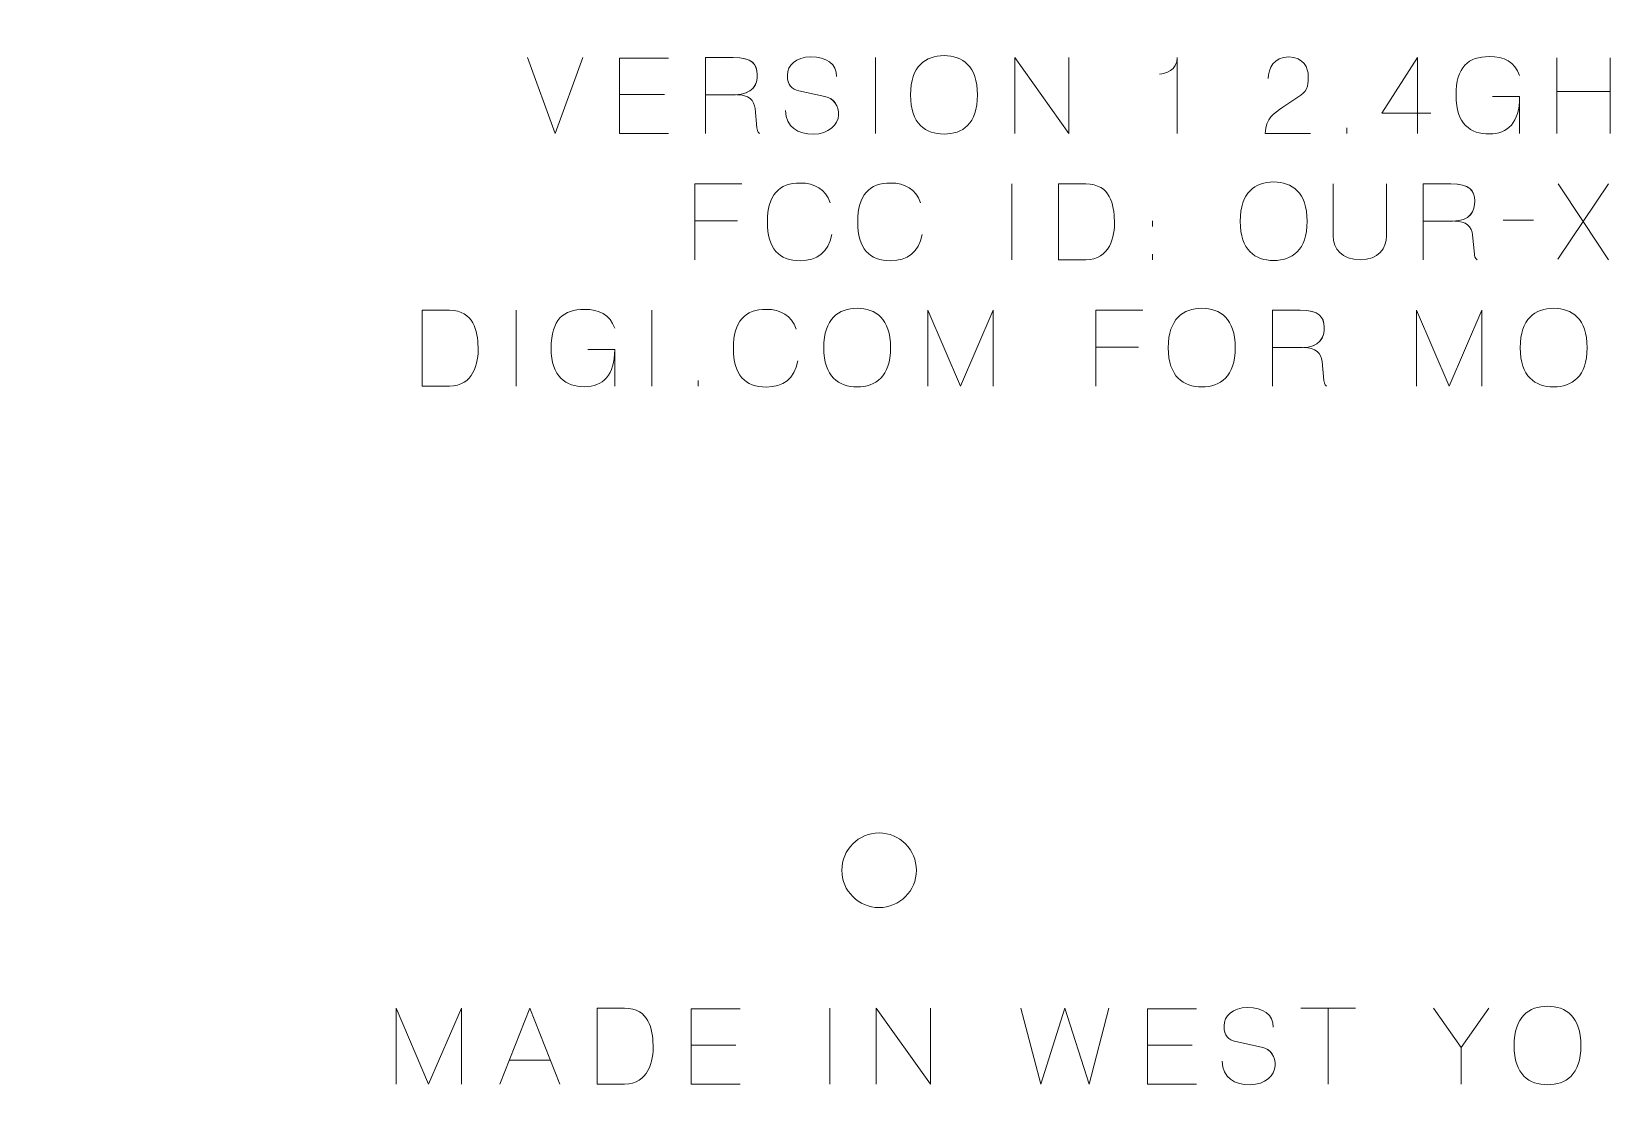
# Model space of a CAD drawing. Header units: inches. Extents: x 15 to 785, y -665 to -15.
# Drawn here: x 59.7 to 123.4, y -149.6 to -106.2 of the extents above; entities that cross this region are included whole.
import ezdxf

# ---------------------------------------------------------------- set-up
doc = ezdxf.new("R2010")
doc.units = ezdxf.units.IN
doc.header["$MEASUREMENT"] = 0
doc.layers.add('Layer 1', color=7, linetype='Continuous')

# ---------------------------------------------------------------- blocks, each defined once
blk = doc.blocks.new('block 2')
at = {"layer": 'Layer 1', "color": 179, "lineweight": 9, "true_color": 0x231f20}
blk.add_open_spline([(785, -570), (785, -578.284), (778.285, -585), (770.001, -585), (770.001, -585), (30.001, -585), (30.001, -585), (21.716, -585), (15.001, -578.284), (15.001, -570), (15.001, -570), (15.001, -30), (15.001, -30), (15.001, -21.716), (21.716, -15), (30.001, -15), (30.001, -15), (770.001, -15), (770.001, -15), (778.285, -15), (785, -21.716), (785, -30), (785, -30), (785, -570), (785, -570)], degree=3, knots=[0, 0, 0, 0, 1, 1, 1, 2, 2, 2, 3, 3, 3, 4, 4, 4, 5, 5, 5, 6, 6, 6, 7, 7, 7, 8, 8, 8, 8], dxfattribs=at)

msp = doc.modelspace()

# ---------------------------------------------------------------- linework, layer by layer
at = {"layer": 'Layer 1', "color": 30, "lineweight": 9, "true_color": 0xf89725}
for points in [[(121.065, -110.301), (121.065, -108.613), (123.219, -108.613), (123.219, -110.301), (123.219, -107.255), (123.219, -108.613), (121.065, -108.613), (121.065, -107.255), (121.065, -110.301)], [(111.868, -148.52), (111.868, -145.47), (110.772, -145.47), (112.972, -145.47), (111.868, -145.47), (111.868, -148.52)]]:
    msp.add_lwpolyline(points, dxfattribs=at)
at = {"layer": 'Layer 1', "color": 179, "lineweight": 9, "true_color": 0x231f20}
for points, knots in [([(186.312, -187.797), (186.312, -187.797), (186.312, -44.798), (186.312, -44.798), (186.312, -42.037), (184.073, -39.798), (181.312, -39.798), (181.312, -39.798), (38.312, -39.798), (38.312, -39.798), (35.551, -39.798), (33.313, -42.037), (33.313, -44.798), (33.313, -44.798), (33.313, -187.797), (33.313, -187.797), (33.313, -190.558), (35.551, -192.798), (38.312, -192.798), (38.312, -192.798), (181.312, -192.798), (181.312, -192.798), (184.073, -192.798), (186.312, -190.558), (186.312, -187.797)], [0, 0, 0, 0, 1, 1, 1, 2, 2, 2, 3, 3, 3, 4, 4, 4, 5, 5, 5, 6, 6, 6, 7, 7, 7, 8, 8, 8, 8]), ([(95.312, -139.921), (95.312, -139.093), (94.641, -138.421), (93.812, -138.421), (92.984, -138.421), (92.312, -139.093), (92.312, -139.921), (92.312, -140.749), (92.984, -141.421), (93.812, -141.421), (94.641, -141.421), (95.312, -140.749), (95.312, -139.921)], [0, 0, 0, 0, 1, 1, 1, 2, 2, 2, 3, 3, 3, 4, 4, 4, 4])]:
    msp.add_open_spline(points, degree=3, knots=knots, dxfattribs=at)
at = {"layer": 'Layer 1', "color": 30, "lineweight": 9, "true_color": 0xf89725}
for points, knots in [([(80.784, -110.301), (80.784, -110.301), (79.676, -107.25), (79.676, -107.25), (79.676, -107.25), (80.784, -110.301), (80.784, -110.301), (80.784, -110.301), (81.893, -107.25), (81.893, -107.25), (81.893, -107.25), (80.784, -110.301), (80.784, -110.301)], [0, 0, 0, 0, 1, 1, 1, 2, 2, 2, 3, 3, 3, 4, 4, 4, 4]), ([(85.344, -110.301), (85.344, -110.301), (83.372, -110.301), (83.372, -110.301), (83.372, -110.301), (83.372, -107.268), (83.372, -107.268), (83.372, -107.268), (85.344, -107.268), (85.344, -107.268), (85.344, -107.268), (83.372, -107.268), (83.372, -107.268), (83.372, -107.268), (83.372, -110.301), (83.372, -110.301), (83.372, -110.301), (85.344, -110.301), (85.344, -110.301)], [0, 0, 0, 0, 1, 1, 1, 2, 2, 2, 3, 3, 3, 4, 4, 4, 5, 5, 5, 6, 6, 6, 6]), ([(86.835, -110.301), (86.835, -110.301), (86.835, -107.25), (86.835, -107.25), (86.835, -107.25), (87.947, -107.25), (87.947, -107.25), (88.726, -107.25), (88.891, -107.517), (88.912, -107.928), (88.929, -108.338), (88.721, -108.744), (88.032, -108.744), (88.032, -108.744), (86.835, -108.744), (86.835, -108.744), (86.835, -108.744), (88.032, -108.744), (88.032, -108.744), (88.709, -108.744), (88.929, -108.338), (88.912, -107.928), (88.891, -107.517), (88.709, -107.25), (87.947, -107.25), (87.947, -107.25), (86.835, -107.25), (86.835, -107.25), (86.835, -107.25), (86.835, -110.301), (86.835, -110.301)], [0, 0, 0, 0, 1, 1, 1, 2, 2, 2, 3, 3, 3, 4, 4, 4, 5, 5, 5, 6, 6, 6, 7, 7, 7, 8, 8, 8, 9, 9, 9, 10, 10, 10, 10]), ([(90.048, -109.379), (90.048, -110.056), (90.564, -110.327), (91.169, -110.327), (91.783, -110.327), (92.168, -109.942), (92.18, -109.565), (92.193, -109.193), (92.002, -108.897), (91.626, -108.816), (91.626, -108.816), (90.589, -108.592), (90.589, -108.592), (90.298, -108.529), (90.124, -108.359), (90.124, -107.962), (90.124, -107.564), (90.458, -107.221), (91.067, -107.221), (91.676, -107.221), (92.121, -107.509), (92.104, -108.013), (92.121, -107.509), (91.676, -107.221), (91.067, -107.221), (90.458, -107.221), (90.124, -107.564), (90.124, -107.962), (90.124, -108.359), (90.289, -108.524), (90.589, -108.592), (90.589, -108.592), (91.626, -108.816), (91.626, -108.816), (92.011, -108.897), (92.193, -109.193), (92.18, -109.565), (92.168, -109.942), (91.783, -110.327), (91.169, -110.327), (90.564, -110.327), (90.048, -110.056), (90.048, -109.379)], [0, 0, 0, 0, 1, 1, 1, 2, 2, 2, 3, 3, 3, 4, 4, 4, 5, 5, 5, 6, 6, 6, 7, 7, 7, 8, 8, 8, 9, 9, 9, 10, 10, 10, 11, 11, 11, 12, 12, 12, 13, 13, 13, 14, 14, 14, 14]), ([(93.667, -110.301), (93.667, -110.301), (93.667, -107.25), (93.667, -107.25), (93.667, -107.25), (93.667, -110.301), (93.667, -110.301)], [0, 0, 0, 0, 1, 1, 1, 2, 2, 2, 2]), ([(95.077, -108.753), (95.077, -107.585), (95.682, -107.171), (96.422, -107.171), (97.163, -107.171), (97.768, -107.585), (97.768, -108.753), (97.768, -109.92), (97.163, -110.327), (96.422, -110.327), (95.682, -110.327), (95.077, -109.92), (95.077, -108.753)], [0, 0, 0, 0, 1, 1, 1, 2, 2, 2, 3, 3, 3, 4, 4, 4, 4]), ([(95.077, -108.753), (95.077, -107.585), (95.682, -107.171), (96.422, -107.171), (97.163, -107.171), (97.768, -107.585), (97.768, -108.753), (97.768, -109.92), (97.163, -110.327), (96.422, -110.327), (95.682, -110.327), (95.077, -109.92), (95.077, -108.753)], [0, 0, 0, 0, 1, 1, 1, 2, 2, 2, 3, 3, 3, 4, 4, 4, 4]), ([(99.271, -110.301), (99.271, -110.301), (99.271, -107.25), (99.271, -107.25), (99.271, -107.25), (101.447, -110.301), (101.447, -110.301), (101.447, -110.301), (101.447, -107.25), (101.447, -107.25), (101.447, -107.25), (101.447, -110.301), (101.447, -110.301), (101.447, -110.301), (99.271, -107.25), (99.271, -107.25), (99.271, -107.25), (99.271, -110.301), (99.271, -110.301)], [0, 0, 0, 0, 1, 1, 1, 2, 2, 2, 3, 3, 3, 4, 4, 4, 5, 5, 5, 6, 6, 6, 6]), ([(105.804, -110.301), (105.804, -110.301), (105.804, -107.25), (105.804, -107.25), (105.804, -107.771), (105.3, -107.894), (105.085, -107.911), (105.3, -107.894), (105.804, -107.771), (105.804, -107.25), (105.804, -107.25), (105.804, -110.301), (105.804, -110.301)], [0, 0, 0, 0, 1, 1, 1, 2, 2, 2, 3, 3, 3, 4, 4, 4, 4]), ([(111.158, -110.301), (111.158, -110.301), (109.344, -110.301), (109.344, -110.301), (109.36, -109.683), (109.69, -109.485), (110.05, -109.248), (110.05, -109.248), (110.773, -108.766), (110.773, -108.766), (111.074, -108.558), (111.07, -108.262), (111.07, -107.979), (111.07, -107.691), (110.892, -107.226), (110.291, -107.226), (109.686, -107.226), (109.462, -107.674), (109.462, -108.097), (109.462, -107.674), (109.686, -107.226), (110.291, -107.226), (110.892, -107.226), (111.07, -107.691), (111.07, -107.979), (111.07, -108.262), (111.074, -108.558), (110.773, -108.766), (110.773, -108.766), (110.05, -109.248), (110.05, -109.248), (109.69, -109.485), (109.36, -109.683), (109.344, -110.301), (109.344, -110.301), (111.158, -110.301), (111.158, -110.301)], [0, 0, 0, 0, 1, 1, 1, 2, 2, 2, 3, 3, 3, 4, 4, 4, 5, 5, 5, 6, 6, 6, 7, 7, 7, 8, 8, 8, 9, 9, 9, 10, 10, 10, 11, 11, 11, 12, 12, 12, 12]), ([(115.464, -110.301), (115.464, -110.301), (115.464, -107.25), (115.464, -107.25), (115.464, -107.25), (114.025, -109.489), (114.025, -109.489), (114.025, -109.489), (116.006, -109.489), (116.006, -109.489), (116.006, -109.489), (114.025, -109.489), (114.025, -109.489), (114.025, -109.489), (115.464, -107.25), (115.464, -107.25), (115.464, -107.25), (115.464, -110.301), (115.464, -110.301)], [0, 0, 0, 0, 1, 1, 1, 2, 2, 2, 3, 3, 3, 4, 4, 4, 5, 5, 5, 6, 6, 6, 6]), ([(118.482, -108.821), (118.482, -108.821), (119.57, -108.821), (119.57, -108.821), (119.57, -109.861), (119.1, -110.322), (118.351, -110.322), (117.602, -110.322), (117.014, -109.929), (117.014, -108.774), (117.014, -107.614), (117.513, -107.213), (118.351, -107.213), (118.948, -107.213), (119.375, -107.42), (119.57, -107.966), (119.375, -107.42), (118.948, -107.213), (118.351, -107.213), (117.513, -107.213), (117.014, -107.614), (117.014, -108.774), (117.014, -109.929), (117.602, -110.322), (118.351, -110.322), (119.1, -110.322), (119.57, -109.861), (119.57, -108.821), (119.57, -108.821), (118.482, -108.821), (118.482, -108.821)], [0, 0, 0, 0, 1, 1, 1, 2, 2, 2, 3, 3, 3, 4, 4, 4, 5, 5, 5, 6, 6, 6, 7, 7, 7, 8, 8, 8, 9, 9, 9, 10, 10, 10, 10]), ([(85.174, -108.74), (85.174, -108.74), (83.372, -108.74), (83.372, -108.74), (83.372, -108.74), (85.174, -108.74), (85.174, -108.74)], [0, 0, 0, 0, 1, 1, 1, 2, 2, 2, 2]), ([(89.005, -110.301), (88.92, -110.242), (88.899, -110.124), (88.899, -110.073), (88.899, -110.073), (88.823, -109.303), (88.823, -109.303), (88.798, -108.973), (88.561, -108.744), (88.091, -108.744), (88.561, -108.744), (88.798, -108.973), (88.823, -109.303), (88.823, -109.303), (88.899, -110.073), (88.899, -110.073), (88.899, -110.124), (88.92, -110.242), (89.005, -110.301)], [0, 0, 0, 0, 1, 1, 1, 2, 2, 2, 3, 3, 3, 4, 4, 4, 5, 5, 5, 6, 6, 6, 6]), ([(119.57, -110.301), (119.57, -110.301), (119.57, -108.821), (119.57, -108.821), (119.57, -108.821), (119.57, -110.301), (119.57, -110.301)], [0, 0, 0, 0, 1, 1, 1, 2, 2, 2, 2]), ([(112.616, -110.301), (112.616, -110.301), (112.616, -110.069), (112.616, -110.069), (112.616, -110.069), (112.616, -110.301), (112.616, -110.301)], [0, 0, 0, 0, 1, 1, 1, 2, 2, 2, 2]), ([(86.396, -115.382), (86.396, -115.382), (86.396, -112.331), (86.396, -112.331), (86.396, -112.331), (88.288, -112.331), (88.288, -112.331), (88.288, -112.331), (86.396, -112.331), (86.396, -112.331), (86.396, -112.331), (86.396, -115.382), (86.396, -115.382)], [0, 0, 0, 0, 1, 1, 1, 2, 2, 2, 3, 3, 3, 4, 4, 4, 4]), ([(91.907, -114.358), (91.771, -115.085), (91.331, -115.415), (90.637, -115.415), (89.795, -115.415), (89.318, -114.937), (89.318, -113.854), (89.318, -112.775), (89.795, -112.293), (90.637, -112.293), (91.238, -112.293), (91.653, -112.542), (91.839, -113.084), (91.653, -112.542), (91.238, -112.293), (90.637, -112.293), (89.795, -112.293), (89.318, -112.775), (89.318, -113.854), (89.318, -114.937), (89.795, -115.415), (90.637, -115.415), (91.331, -115.415), (91.771, -115.085), (91.907, -114.358)], [0, 0, 0, 0, 1, 1, 1, 2, 2, 2, 3, 3, 3, 4, 4, 4, 5, 5, 5, 6, 6, 6, 7, 7, 7, 8, 8, 8, 8]), ([(95.539, -114.358), (95.404, -115.085), (94.964, -115.415), (94.27, -115.415), (93.428, -115.415), (92.95, -114.937), (92.95, -113.854), (92.95, -112.775), (93.428, -112.293), (94.27, -112.293), (94.871, -112.293), (95.285, -112.542), (95.472, -113.084), (95.285, -112.542), (94.871, -112.293), (94.27, -112.293), (93.428, -112.293), (92.95, -112.775), (92.95, -113.854), (92.95, -114.937), (93.428, -115.415), (94.27, -115.415), (94.964, -115.415), (95.404, -115.085), (95.539, -114.358)], [0, 0, 0, 0, 1, 1, 1, 2, 2, 2, 3, 3, 3, 4, 4, 4, 5, 5, 5, 6, 6, 6, 7, 7, 7, 8, 8, 8, 8]), ([(99.156, -115.382), (99.156, -115.382), (99.156, -112.331), (99.156, -112.331), (99.156, -112.331), (99.156, -115.382), (99.156, -115.382)], [0, 0, 0, 0, 1, 1, 1, 2, 2, 2, 2]), ([(101.022, -115.382), (101.022, -115.382), (101.022, -112.331), (101.022, -112.331), (101.022, -112.331), (102.123, -112.331), (102.123, -112.331), (103.13, -112.331), (103.253, -113.177), (103.277, -113.812), (103.303, -114.447), (103.087, -115.382), (102.123, -115.382), (102.123, -115.382), (101.022, -115.382), (101.022, -115.382)], [0, 0, 0, 0, 1, 1, 1, 2, 2, 2, 3, 3, 3, 4, 4, 4, 5, 5, 5, 5]), ([(101.022, -115.382), (101.022, -115.382), (101.022, -112.331), (101.022, -112.331), (101.022, -112.331), (102.123, -112.331), (102.123, -112.331), (103.13, -112.331), (103.253, -113.177), (103.277, -113.812), (103.303, -114.447), (103.087, -115.382), (102.123, -115.382), (102.123, -115.382), (101.022, -115.382), (101.022, -115.382)], [0, 0, 0, 0, 1, 1, 1, 2, 2, 2, 3, 3, 3, 4, 4, 4, 5, 5, 5, 5]), ([(108.334, -113.833), (108.334, -112.665), (108.939, -112.251), (109.679, -112.251), (110.42, -112.251), (111.025, -112.665), (111.025, -113.833), (111.025, -115.001), (110.42, -115.407), (109.679, -115.407), (108.939, -115.407), (108.334, -115.001), (108.334, -113.833)], [0, 0, 0, 0, 1, 1, 1, 2, 2, 2, 3, 3, 3, 4, 4, 4, 4]), ([(108.334, -113.833), (108.334, -112.665), (108.939, -112.251), (109.679, -112.251), (110.42, -112.251), (111.025, -112.665), (111.025, -113.833), (111.025, -115.001), (110.42, -115.407), (109.679, -115.407), (108.939, -115.407), (108.334, -115.001), (108.334, -113.833)], [0, 0, 0, 0, 1, 1, 1, 2, 2, 2, 3, 3, 3, 4, 4, 4, 4]), ([(114.217, -112.326), (114.217, -112.326), (114.217, -113.905), (114.217, -114.413), (114.217, -114.92), (113.903, -115.382), (113.159, -115.377), (112.414, -115.364), (112.072, -114.95), (112.072, -114.413), (112.072, -114.413), (112.072, -112.326), (112.072, -112.326), (112.072, -112.326), (112.072, -114.413), (112.072, -114.413), (112.072, -114.95), (112.414, -115.364), (113.159, -115.377), (113.903, -115.382), (114.217, -114.92), (114.217, -114.413), (114.217, -113.905), (114.217, -112.326), (114.217, -112.326)], [0, 0, 0, 0, 1, 1, 1, 2, 2, 2, 3, 3, 3, 4, 4, 4, 5, 5, 5, 6, 6, 6, 7, 7, 7, 8, 8, 8, 8]), ([(115.691, -115.382), (115.691, -115.382), (115.691, -112.331), (115.691, -112.331), (115.691, -112.331), (116.804, -112.331), (116.804, -112.331), (117.582, -112.331), (117.748, -112.597), (117.768, -113.008), (117.785, -113.419), (117.578, -113.824), (116.888, -113.824), (116.888, -113.824), (115.691, -113.824), (115.691, -113.824), (115.691, -113.824), (116.888, -113.824), (116.888, -113.824), (117.566, -113.824), (117.785, -113.419), (117.768, -113.008), (117.748, -112.597), (117.566, -112.331), (116.804, -112.331), (116.804, -112.331), (115.691, -112.331), (115.691, -112.331), (115.691, -112.331), (115.691, -115.382), (115.691, -115.382)], [0, 0, 0, 0, 1, 1, 1, 2, 2, 2, 3, 3, 3, 4, 4, 4, 5, 5, 5, 6, 6, 6, 7, 7, 7, 8, 8, 8, 9, 9, 9, 10, 10, 10, 10]), ([(121.106, -115.36), (121.106, -115.36), (122.13, -113.846), (122.13, -113.846), (122.13, -113.846), (121.122, -112.331), (121.122, -112.331), (121.122, -112.331), (122.13, -113.846), (122.13, -113.846), (122.13, -113.846), (123.149, -112.331), (123.149, -112.331), (123.149, -112.331), (122.13, -113.846), (122.13, -113.846), (122.13, -113.846), (123.149, -115.382), (123.149, -115.382), (123.149, -115.382), (122.13, -113.846), (122.13, -113.846), (122.13, -113.846), (121.106, -115.36), (121.106, -115.36)], [0, 0, 0, 0, 1, 1, 1, 2, 2, 2, 3, 3, 3, 4, 4, 4, 5, 5, 5, 6, 6, 6, 7, 7, 7, 8, 8, 8, 8]), ([(88.114, -113.812), (88.114, -113.812), (86.396, -113.812), (86.396, -113.812), (86.396, -113.812), (88.114, -113.812), (88.114, -113.812)], [0, 0, 0, 0, 1, 1, 1, 2, 2, 2, 2]), ([(104.807, -114.044), (104.807, -114.044), (104.807, -113.812), (104.807, -113.812), (104.807, -113.812), (104.807, -114.044), (104.807, -114.044)], [0, 0, 0, 0, 1, 1, 1, 2, 2, 2, 2]), ([(117.861, -115.382), (117.777, -115.322), (117.756, -115.204), (117.756, -115.153), (117.756, -115.153), (117.679, -114.383), (117.679, -114.383), (117.654, -114.053), (117.417, -113.824), (116.948, -113.824), (117.417, -113.824), (117.654, -114.053), (117.679, -114.383), (117.679, -114.383), (117.756, -115.153), (117.756, -115.153), (117.756, -115.204), (117.777, -115.322), (117.861, -115.382)], [0, 0, 0, 0, 1, 1, 1, 2, 2, 2, 3, 3, 3, 4, 4, 4, 5, 5, 5, 6, 6, 6, 6]), ([(118.904, -113.787), (118.904, -113.787), (120.136, -113.787), (120.136, -113.787), (120.136, -113.787), (118.904, -113.787), (118.904, -113.787)], [0, 0, 0, 0, 1, 1, 1, 2, 2, 2, 2]), ([(104.807, -115.382), (104.807, -115.382), (104.807, -115.149), (104.807, -115.149), (104.807, -115.149), (104.807, -115.382), (104.807, -115.382)], [0, 0, 0, 0, 1, 1, 1, 2, 2, 2, 2]), ([(75.428, -120.462), (75.428, -120.462), (75.428, -117.411), (75.428, -117.411), (75.428, -117.411), (76.528, -117.411), (76.528, -117.411), (77.535, -117.411), (77.658, -118.257), (77.683, -118.892), (77.709, -119.527), (77.493, -120.462), (76.528, -120.462), (76.528, -120.462), (75.428, -120.462), (75.428, -120.462)], [0, 0, 0, 0, 1, 1, 1, 2, 2, 2, 3, 3, 3, 4, 4, 4, 5, 5, 5, 5]), ([(75.428, -120.462), (75.428, -120.462), (75.428, -117.411), (75.428, -117.411), (75.428, -117.411), (76.528, -117.411), (76.528, -117.411), (77.535, -117.411), (77.658, -118.257), (77.683, -118.892), (77.709, -119.527), (77.493, -120.462), (76.528, -120.462), (76.528, -120.462), (75.428, -120.462), (75.428, -120.462)], [0, 0, 0, 0, 1, 1, 1, 2, 2, 2, 3, 3, 3, 4, 4, 4, 5, 5, 5, 5]), ([(79.213, -120.462), (79.213, -120.462), (79.213, -117.411), (79.213, -117.411), (79.213, -117.411), (79.213, -120.462), (79.213, -120.462)], [0, 0, 0, 0, 1, 1, 1, 2, 2, 2, 2]), ([(83.178, -118.981), (83.178, -120.021), (82.708, -120.482), (81.959, -120.482), (81.211, -120.482), (80.622, -120.089), (80.622, -118.934), (80.622, -117.775), (81.122, -117.373), (81.959, -117.373), (82.556, -117.373), (82.984, -117.58), (83.178, -118.126), (82.984, -117.58), (82.556, -117.373), (81.959, -117.373), (81.122, -117.373), (80.622, -117.775), (80.622, -118.934), (80.622, -120.089), (81.211, -120.482), (81.959, -120.482), (82.708, -120.482), (83.178, -120.021), (83.178, -118.981), (83.178, -118.981), (82.091, -118.981), (82.091, -118.981), (82.091, -118.981), (83.178, -118.981), (83.178, -118.981)], [0, 0, 0, 0, 1, 1, 1, 2, 2, 2, 3, 3, 3, 4, 4, 4, 5, 5, 5, 6, 6, 6, 7, 7, 7, 8, 8, 8, 9, 9, 9, 10, 10, 10, 10]), ([(84.673, -120.462), (84.673, -120.462), (84.673, -117.411), (84.673, -117.411), (84.673, -117.411), (84.673, -120.462), (84.673, -120.462)], [0, 0, 0, 0, 1, 1, 1, 2, 2, 2, 2]), ([(89.27, -120.495), (88.428, -120.495), (87.95, -120.017), (87.95, -118.934), (87.95, -117.855), (88.428, -117.373), (89.27, -117.373), (89.871, -117.373), (90.286, -117.622), (90.472, -118.164), (90.286, -117.622), (89.871, -117.373), (89.27, -117.373), (88.428, -117.373), (87.95, -117.855), (87.95, -118.934), (87.95, -120.017), (88.428, -120.495), (89.27, -120.495), (89.964, -120.495), (90.404, -120.165), (90.54, -119.438), (90.404, -120.165), (89.964, -120.495), (89.27, -120.495)], [0, 0, 0, 0, 1, 1, 1, 2, 2, 2, 3, 3, 3, 4, 4, 4, 5, 5, 5, 6, 6, 6, 7, 7, 7, 8, 8, 8, 8]), ([(91.583, -118.913), (91.583, -117.745), (92.188, -117.331), (92.928, -117.331), (93.668, -117.331), (94.273, -117.745), (94.273, -118.913), (94.273, -120.081), (93.668, -120.487), (92.928, -120.487), (92.188, -120.487), (91.583, -120.081), (91.583, -118.913)], [0, 0, 0, 0, 1, 1, 1, 2, 2, 2, 3, 3, 3, 4, 4, 4, 4]), ([(91.583, -118.913), (91.583, -117.745), (92.188, -117.331), (92.928, -117.331), (93.668, -117.331), (94.273, -117.745), (94.273, -118.913), (94.273, -120.081), (93.668, -120.487), (92.928, -120.487), (92.188, -120.487), (91.583, -120.081), (91.583, -118.913)], [0, 0, 0, 0, 1, 1, 1, 2, 2, 2, 3, 3, 3, 4, 4, 4, 4]), ([(95.777, -120.462), (95.777, -120.462), (95.777, -117.411), (95.777, -117.411), (95.777, -117.411), (97.089, -120.462), (97.089, -120.462), (97.089, -120.462), (98.405, -117.411), (98.405, -117.411), (98.405, -117.411), (98.405, -120.462), (98.405, -120.462), (98.405, -120.462), (98.405, -117.411), (98.405, -117.411), (98.405, -117.411), (97.089, -120.462), (97.089, -120.462), (97.089, -120.462), (95.777, -117.411), (95.777, -117.411), (95.777, -117.411), (95.777, -120.462), (95.777, -120.462)], [0, 0, 0, 0, 1, 1, 1, 2, 2, 2, 3, 3, 3, 4, 4, 4, 5, 5, 5, 6, 6, 6, 7, 7, 7, 8, 8, 8, 8]), ([(102.522, -120.462), (102.522, -120.462), (102.522, -117.411), (102.522, -117.411), (102.522, -117.411), (104.412, -117.411), (104.412, -117.411), (104.412, -117.411), (102.522, -117.411), (102.522, -117.411), (102.522, -117.411), (102.522, -120.462), (102.522, -120.462)], [0, 0, 0, 0, 1, 1, 1, 2, 2, 2, 3, 3, 3, 4, 4, 4, 4]), ([(105.442, -118.913), (105.442, -117.745), (106.047, -117.331), (106.788, -117.331), (107.529, -117.331), (108.134, -117.745), (108.134, -118.913), (108.134, -120.081), (107.529, -120.487), (106.788, -120.487), (106.047, -120.487), (105.442, -120.081), (105.442, -118.913)], [0, 0, 0, 0, 1, 1, 1, 2, 2, 2, 3, 3, 3, 4, 4, 4, 4]), ([(105.442, -118.913), (105.442, -117.745), (106.047, -117.331), (106.788, -117.331), (107.529, -117.331), (108.134, -117.745), (108.134, -118.913), (108.134, -120.081), (107.529, -120.487), (106.788, -120.487), (106.047, -120.487), (105.442, -120.081), (105.442, -118.913)], [0, 0, 0, 0, 1, 1, 1, 2, 2, 2, 3, 3, 3, 4, 4, 4, 4]), ([(109.638, -120.462), (109.638, -120.462), (109.638, -117.411), (109.638, -117.411), (109.638, -117.411), (110.75, -117.411), (110.75, -117.411), (111.528, -117.411), (111.694, -117.677), (111.715, -118.088), (111.732, -118.499), (111.524, -118.905), (110.835, -118.905), (110.835, -118.905), (109.638, -118.905), (109.638, -118.905), (109.638, -118.905), (110.835, -118.905), (110.835, -118.905), (111.512, -118.905), (111.732, -118.499), (111.715, -118.088), (111.694, -117.677), (111.512, -117.411), (110.75, -117.411), (110.75, -117.411), (109.638, -117.411), (109.638, -117.411), (109.638, -117.411), (109.638, -120.462), (109.638, -120.462)], [0, 0, 0, 0, 1, 1, 1, 2, 2, 2, 3, 3, 3, 4, 4, 4, 5, 5, 5, 6, 6, 6, 7, 7, 7, 8, 8, 8, 9, 9, 9, 10, 10, 10, 10]), ([(115.424, -120.462), (115.424, -120.462), (115.424, -117.411), (115.424, -117.411), (115.424, -117.411), (116.736, -120.462), (116.736, -120.462), (116.736, -120.462), (118.052, -117.411), (118.052, -117.411), (118.052, -117.411), (118.052, -120.462), (118.052, -120.462), (118.052, -120.462), (118.052, -117.411), (118.052, -117.411), (118.052, -117.411), (116.736, -120.462), (116.736, -120.462), (116.736, -120.462), (115.424, -117.411), (115.424, -117.411), (115.424, -117.411), (115.424, -120.462), (115.424, -120.462)], [0, 0, 0, 0, 1, 1, 1, 2, 2, 2, 3, 3, 3, 4, 4, 4, 5, 5, 5, 6, 6, 6, 7, 7, 7, 8, 8, 8, 8]), ([(119.594, -118.913), (119.594, -117.745), (120.199, -117.331), (120.94, -117.331), (121.68, -117.331), (122.285, -117.745), (122.285, -118.913), (122.285, -120.081), (121.68, -120.487), (120.94, -120.487), (120.199, -120.487), (119.594, -120.081), (119.594, -118.913)], [0, 0, 0, 0, 1, 1, 1, 2, 2, 2, 3, 3, 3, 4, 4, 4, 4]), ([(119.594, -118.913), (119.594, -117.745), (120.199, -117.331), (120.94, -117.331), (121.68, -117.331), (122.285, -117.745), (122.285, -118.913), (122.285, -120.081), (121.68, -120.487), (120.94, -120.487), (120.199, -120.487), (119.594, -120.081), (119.594, -118.913)], [0, 0, 0, 0, 1, 1, 1, 2, 2, 2, 3, 3, 3, 4, 4, 4, 4]), ([(83.178, -118.981), (83.178, -118.981), (83.178, -120.462), (83.178, -120.462), (83.178, -120.462), (83.178, -118.981), (83.178, -118.981)], [0, 0, 0, 0, 1, 1, 1, 2, 2, 2, 2]), ([(104.239, -118.892), (104.239, -118.892), (102.522, -118.892), (102.522, -118.892), (102.522, -118.892), (104.239, -118.892), (104.239, -118.892)], [0, 0, 0, 0, 1, 1, 1, 2, 2, 2, 2]), ([(111.808, -120.462), (111.723, -120.402), (111.702, -120.284), (111.702, -120.233), (111.702, -120.233), (111.626, -119.463), (111.626, -119.463), (111.601, -119.133), (111.364, -118.905), (110.894, -118.905), (111.364, -118.905), (111.601, -119.133), (111.626, -119.463), (111.626, -119.463), (111.702, -120.233), (111.702, -120.233), (111.702, -120.284), (111.723, -120.402), (111.808, -120.462)], [0, 0, 0, 0, 1, 1, 1, 2, 2, 2, 3, 3, 3, 4, 4, 4, 5, 5, 5, 6, 6, 6, 6]), ([(86.54, -120.462), (86.54, -120.462), (86.54, -120.229), (86.54, -120.229), (86.54, -120.229), (86.54, -120.462), (86.54, -120.462)], [0, 0, 0, 0, 1, 1, 1, 2, 2, 2, 2]), ([(74.382, -148.52), (74.382, -148.52), (74.382, -145.47), (74.382, -145.47), (74.382, -145.47), (75.694, -148.52), (75.694, -148.52), (75.694, -148.52), (77.01, -145.47), (77.01, -145.47), (77.01, -145.47), (77.01, -148.52), (77.01, -148.52), (77.01, -148.52), (77.01, -145.47), (77.01, -145.47), (77.01, -145.47), (75.694, -148.52), (75.694, -148.52), (75.694, -148.52), (74.382, -145.47), (74.382, -145.47), (74.382, -145.47), (74.382, -148.52), (74.382, -148.52)], [0, 0, 0, 0, 1, 1, 1, 2, 2, 2, 3, 3, 3, 4, 4, 4, 5, 5, 5, 6, 6, 6, 7, 7, 7, 8, 8, 8, 8]), ([(78.552, -148.52), (78.552, -148.52), (79.763, -145.47), (79.763, -145.47), (79.763, -145.47), (80.977, -148.52), (80.977, -148.52), (80.977, -148.52), (79.763, -145.47), (79.763, -145.47), (79.763, -145.47), (78.552, -148.52), (78.552, -148.52)], [0, 0, 0, 0, 1, 1, 1, 2, 2, 2, 3, 3, 3, 4, 4, 4, 4]), ([(82.468, -148.52), (82.468, -148.52), (82.468, -145.47), (82.468, -145.47), (82.468, -145.47), (83.568, -145.47), (83.568, -145.47), (84.575, -145.47), (84.697, -146.316), (84.723, -146.95), (84.748, -147.585), (84.533, -148.52), (83.568, -148.52), (83.568, -148.52), (82.468, -148.52), (82.468, -148.52)], [0, 0, 0, 0, 1, 1, 1, 2, 2, 2, 3, 3, 3, 4, 4, 4, 5, 5, 5, 5]), ([(82.468, -148.52), (82.468, -148.52), (82.468, -145.47), (82.468, -145.47), (82.468, -145.47), (83.568, -145.47), (83.568, -145.47), (84.575, -145.47), (84.697, -146.316), (84.723, -146.95), (84.748, -147.585), (84.533, -148.52), (83.568, -148.52), (83.568, -148.52), (82.468, -148.52), (82.468, -148.52)], [0, 0, 0, 0, 1, 1, 1, 2, 2, 2, 3, 3, 3, 4, 4, 4, 5, 5, 5, 5]), ([(88.224, -148.52), (88.224, -148.52), (86.252, -148.52), (86.252, -148.52), (86.252, -148.52), (86.252, -145.486), (86.252, -145.486), (86.252, -145.486), (88.224, -145.486), (88.224, -145.486), (88.224, -145.486), (86.252, -145.486), (86.252, -145.486), (86.252, -145.486), (86.252, -148.52), (86.252, -148.52), (86.252, -148.52), (88.224, -148.52), (88.224, -148.52)], [0, 0, 0, 0, 1, 1, 1, 2, 2, 2, 3, 3, 3, 4, 4, 4, 5, 5, 5, 6, 6, 6, 6]), ([(91.831, -148.52), (91.831, -148.52), (91.831, -145.47), (91.831, -145.47), (91.831, -145.47), (91.831, -148.52), (91.831, -148.52)], [0, 0, 0, 0, 1, 1, 1, 2, 2, 2, 2]), ([(93.699, -148.52), (93.699, -148.52), (93.699, -145.47), (93.699, -145.47), (93.699, -145.47), (95.873, -148.52), (95.873, -148.52), (95.873, -148.52), (95.873, -145.47), (95.873, -145.47), (95.873, -145.47), (95.873, -148.52), (95.873, -148.52), (95.873, -148.52), (93.699, -145.47), (93.699, -145.47), (93.699, -145.47), (93.699, -148.52), (93.699, -148.52)], [0, 0, 0, 0, 1, 1, 1, 2, 2, 2, 3, 3, 3, 4, 4, 4, 5, 5, 5, 6, 6, 6, 6]), ([(99.511, -145.47), (99.511, -145.47), (100.315, -148.52), (100.315, -148.52), (100.315, -148.52), (101.284, -145.47), (101.284, -145.47), (101.284, -145.47), (102.253, -148.52), (102.253, -148.52), (102.253, -148.52), (103.057, -145.47), (103.057, -145.47), (103.057, -145.47), (102.253, -148.52), (102.253, -148.52), (102.253, -148.52), (101.284, -145.47), (101.284, -145.47), (101.284, -145.47), (100.315, -148.52), (100.315, -148.52), (100.315, -148.52), (99.511, -145.47), (99.511, -145.47)], [0, 0, 0, 0, 1, 1, 1, 2, 2, 2, 3, 3, 3, 4, 4, 4, 5, 5, 5, 6, 6, 6, 7, 7, 7, 8, 8, 8, 8]), ([(106.576, -148.52), (106.576, -148.52), (104.604, -148.52), (104.604, -148.52), (104.604, -148.52), (104.604, -145.486), (104.604, -145.486), (104.604, -145.486), (106.576, -145.486), (106.576, -145.486), (106.576, -145.486), (104.604, -145.486), (104.604, -145.486), (104.604, -145.486), (104.604, -148.52), (104.604, -148.52), (104.604, -148.52), (106.576, -148.52), (106.576, -148.52)], [0, 0, 0, 0, 1, 1, 1, 2, 2, 2, 3, 3, 3, 4, 4, 4, 5, 5, 5, 6, 6, 6, 6]), ([(107.61, -147.598), (107.61, -148.275), (108.126, -148.545), (108.731, -148.545), (109.344, -148.545), (109.729, -148.16), (109.742, -147.784), (109.755, -147.411), (109.565, -147.116), (109.188, -147.035), (109.188, -147.035), (108.152, -146.811), (108.152, -146.811), (107.859, -146.747), (107.686, -146.578), (107.686, -146.18), (107.686, -145.782), (108.02, -145.44), (108.629, -145.44), (109.239, -145.44), (109.683, -145.727), (109.666, -146.231), (109.683, -145.727), (109.239, -145.44), (108.629, -145.44), (108.02, -145.44), (107.686, -145.782), (107.686, -146.18), (107.686, -146.578), (107.851, -146.743), (108.152, -146.811), (108.152, -146.811), (109.188, -147.035), (109.188, -147.035), (109.573, -147.116), (109.755, -147.411), (109.742, -147.784), (109.729, -148.16), (109.344, -148.545), (108.731, -148.545), (108.126, -148.545), (107.61, -148.275), (107.61, -147.598)], [0, 0, 0, 0, 1, 1, 1, 2, 2, 2, 3, 3, 3, 4, 4, 4, 5, 5, 5, 6, 6, 6, 7, 7, 7, 8, 8, 8, 9, 9, 9, 10, 10, 10, 11, 11, 11, 12, 12, 12, 13, 13, 13, 14, 14, 14, 14]), ([(117.219, -147.052), (117.219, -147.052), (118.328, -145.47), (118.328, -145.47), (118.328, -145.47), (117.219, -147.052), (117.219, -147.052), (117.219, -147.052), (116.11, -145.47), (116.11, -145.47), (116.11, -145.47), (117.219, -147.052), (117.219, -147.052), (117.219, -147.052), (117.219, -148.52), (117.219, -148.52), (117.219, -148.52), (117.219, -147.052), (117.219, -147.052)], [0, 0, 0, 0, 1, 1, 1, 2, 2, 2, 3, 3, 3, 4, 4, 4, 5, 5, 5, 6, 6, 6, 6]), ([(119.349, -146.972), (119.349, -145.804), (119.954, -145.389), (120.694, -145.389), (121.434, -145.389), (122.039, -145.804), (122.039, -146.972), (122.039, -148.14), (121.434, -148.545), (120.694, -148.545), (119.954, -148.545), (119.349, -148.14), (119.349, -146.972)], [0, 0, 0, 0, 1, 1, 1, 2, 2, 2, 3, 3, 3, 4, 4, 4, 4]), ([(119.349, -146.972), (119.349, -145.804), (119.954, -145.389), (120.694, -145.389), (121.434, -145.389), (122.039, -145.804), (122.039, -146.972), (122.039, -148.14), (121.434, -148.545), (120.694, -148.545), (119.954, -148.545), (119.349, -148.14), (119.349, -146.972)], [0, 0, 0, 0, 1, 1, 1, 2, 2, 2, 3, 3, 3, 4, 4, 4, 4]), ([(88.055, -146.959), (88.055, -146.959), (86.252, -146.959), (86.252, -146.959), (86.252, -146.959), (88.055, -146.959), (88.055, -146.959)], [0, 0, 0, 0, 1, 1, 1, 2, 2, 2, 2]), ([(106.406, -146.959), (106.406, -146.959), (104.604, -146.959), (104.604, -146.959), (104.604, -146.959), (106.406, -146.959), (106.406, -146.959)], [0, 0, 0, 0, 1, 1, 1, 2, 2, 2, 2]), ([(78.933, -147.559), (78.933, -147.559), (80.591, -147.559), (80.591, -147.559), (80.591, -147.559), (78.933, -147.559), (78.933, -147.559)], [0, 0, 0, 0, 1, 1, 1, 2, 2, 2, 2])]:
    msp.add_open_spline(points, degree=3, knots=knots, dxfattribs=at)

# ---------------------------------------------------------------- block references
at = {"layer": 'Layer 1'}
msp.add_blockref('block 2', (0, 0), dxfattribs=at)

doc.saveas('drawing.dxf')
